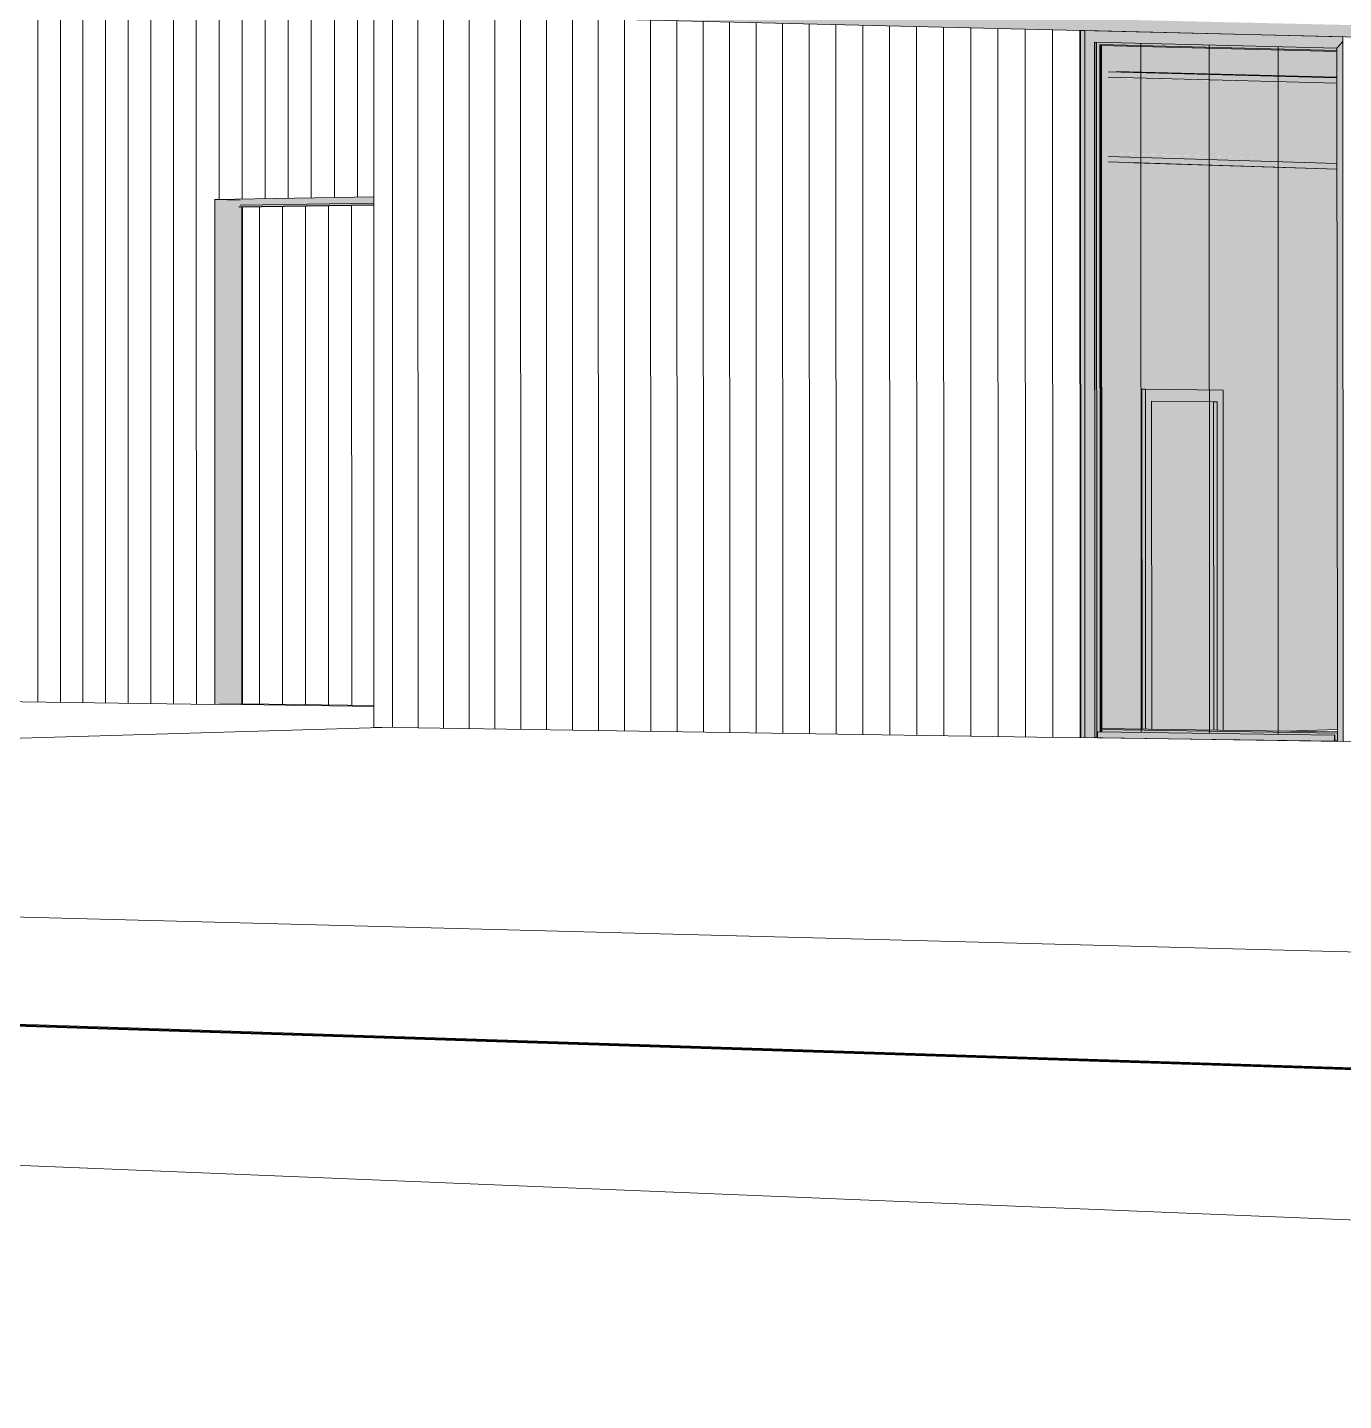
# Model space of a CAD drawing. Header units: inches. Extents: x 31156 to 31160, y -65 to 66.
# Drawn here: x 31158.6309 to 31158.7588, y -64.987 to -64.8536 of the extents above; entities that cross this region are included whole.
import ezdxf

# ---------------------------------------------------------------- set-up
doc = ezdxf.new("R2010")
doc.units = ezdxf.units.IN
doc.header["$MEASUREMENT"] = 0
doc.linetypes.add('Center 1_4_', pattern=[0.53125, 0.25, -0.09375, 0.09375, -0.09375])
doc.linetypes.add('Hidden', pattern=[0.28125, 0.1875, -0.09375])
for name, color, linetype, lineweight in [('A-CLNG', 13, 'Continuous', 13), ('A-DOOR', 31, 'Continuous', 13), ('A-DOOR-FRAM', 31, 'Continuous', 9), ('A-GLAZ-CURT', 52, 'Continuous', 9), ('A-GLAZ-CWMG', 51, 'Continuous', 9), ('A-PROP-SBCK', 71, 'Hidden', 50), ('A-ROOF', 132, 'Continuous', 13), ('A-WALL', 113, 'Continuous', 13), ('A-WALL-PATT', 111, 'Continuous', 13), ('C-BLDG-PADS', 91, 'Continuous', 9), ('C-TOPO', 7, 'Continuous', 9), ('EOP-PR', 4, 'Continuous', 9), ('I-WALL', 2, 'Continuous', 13), ('L-SITE-WALL', 31, 'Continuous', 13), ('PROP', 3, 'Center 1_4_', 9), ('S-BEAM', 12, 'Continuous', 9)]:
    doc.layers.add(name, color=color, linetype=linetype, lineweight=lineweight)

# ---------------------------------------------------------------- blocks, each defined once
blk = doc.blocks.new('FP_62-Looking South East')
at = {"layer": 'A-WALL-PATT', "lineweight": 9}
for p, q in [((-6208.30096, -64.91914), (-6208.30096, -64.87031)), ((-6208.29878, -64.91917), (-6208.29878, -64.87027)), ((-6208.29659, -64.9192), (-6208.29659, -64.87024)), ((-6208.2944, -64.91923), (-6208.2944, -64.8702)), ((-6208.2922, -64.91925), (-6208.2922, -64.87017)), ((-6208.28999, -64.91928), (-6208.28999, -64.87013)), ((-6208.28778, -64.91931), (-6208.28778, -64.87009)), ((-6208.28556, -64.91934), (-6208.28557, -64.87006)), ((-6208.28335, -64.87028), (-6208.28335, -64.87002)), ((-6208.28112, -64.87024), (-6208.28112, -64.86999)), ((-6208.27888, -64.87021), (-6208.27888, -64.86995)), ((-6208.27664, -64.87017), (-6208.27664, -64.86991)), ((-6208.2744, -64.87014), (-6208.2744, -64.86988)), ((-6208.27214, -64.8701), (-6208.27214, -64.86984)), ((-6208.26989, -64.87006), (-6208.26989, -64.86981))]:
    blk.add_line(p, q, dxfattribs=at)
blk = doc.blocks.new('FP_70-Looking South East')
at = {"layer": 'A-WALL-PATT', "lineweight": 9}
for p, q in [((-6208.19373, -64.9221), (-6208.19375, -64.85511)), ((-6208.18708, -64.9222), (-6208.18711, -64.85528)), ((-6208.18039, -64.9223), (-6208.18042, -64.85544))]:
    blk.add_line(p, q, dxfattribs=at)
blk = doc.blocks.new('FP_71-Looking South East')
at = {"layer": 'A-WALL-PATT', "lineweight": 9}
for p, q in [((-6208.26649, -64.92162), (-6208.2665, -64.85225)), ((-6208.26401, -64.92166), (-6208.26402, -64.85231)), ((-6208.26153, -64.92169), (-6208.26154, -64.85237)), ((-6208.25904, -64.92173), (-6208.25905, -64.85243)), ((-6208.25654, -64.92177), (-6208.25655, -64.85249)), ((-6208.25403, -64.9218), (-6208.25405, -64.85255)), ((-6208.25152, -64.92184), (-6208.25153, -64.85261)), ((-6208.249, -64.92188), (-6208.24901, -64.85267)), ((-6208.24647, -64.92192), (-6208.24649, -64.85273)), ((-6208.24394, -64.92195), (-6208.24395, -64.85279)), ((-6208.24139, -64.92199), (-6208.24141, -64.85285)), ((-6208.23884, -64.92203), (-6208.23886, -64.85291)), ((-6208.23628, -64.92207), (-6208.2363, -64.85297)), ((-6208.23372, -64.9221), (-6208.23373, -64.85303)), ((-6208.23114, -64.92214), (-6208.23116, -64.8531)), ((-6208.22856, -64.92218), (-6208.22858, -64.85316)), ((-6208.22597, -64.92222), (-6208.22599, -64.85322)), ((-6208.22337, -64.92226), (-6208.22339, -64.85328)), ((-6208.22077, -64.92229), (-6208.22079, -64.85334)), ((-6208.21815, -64.92233), (-6208.21818, -64.85341)), ((-6208.21553, -64.92237), (-6208.21556, -64.85347)), ((-6208.2129, -64.92241), (-6208.21293, -64.85353)), ((-6208.21027, -64.92245), (-6208.21029, -64.85359)), ((-6208.20762, -64.92249), (-6208.20765, -64.85366)), ((-6208.20497, -64.92253), (-6208.20499, -64.85372)), ((-6208.20231, -64.92257), (-6208.20233, -64.85379)), ((-6208.19964, -64.92261), (-6208.19967, -64.85385))]:
    blk.add_line(p, q, dxfattribs=at)
blk = doc.blocks.new('FP_72-Looking South East')
at = {"layer": 'A-DOOR', "lineweight": 9}
for p, q in [((-6208.27941, -64.91932), (-6208.27942, -64.87102)), ((-6208.27718, -64.91935), (-6208.27719, -64.87098)), ((-6208.27495, -64.91938), (-6208.27495, -64.87095)), ((-6208.27271, -64.91941), (-6208.27271, -64.87091)), ((-6208.27046, -64.91944), (-6208.27047, -64.87088))]:
    blk.add_line(p, q, dxfattribs=at)
blk = doc.blocks.new('FP_73-Looking South East')
at = {"layer": 'A-WALL-PATT', "lineweight": 9}
for p, q in [((-6208.27888, -64.86995), (-6208.27889, -64.80392)), ((-6208.27664, -64.86991), (-6208.27665, -64.80379)), ((-6208.2744, -64.86988), (-6208.2744, -64.80367)), ((-6208.27214, -64.86984), (-6208.27215, -64.80354)), ((-6208.26989, -64.86981), (-6208.26989, -64.80342)), ((-6208.30096, -64.87031), (-6208.30096, -64.80515)), ((-6208.29878, -64.87027), (-6208.29878, -64.80503)), ((-6208.29659, -64.87024), (-6208.29659, -64.8049)), ((-6208.2944, -64.8702), (-6208.2944, -64.80478)), ((-6208.2922, -64.87017), (-6208.2922, -64.80466)), ((-6208.28999, -64.87013), (-6208.29, -64.80454)), ((-6208.28778, -64.87009), (-6208.28779, -64.80441)), ((-6208.28557, -64.87006), (-6208.28557, -64.80429)), ((-6208.28335, -64.87002), (-6208.28335, -64.80417)), ((-6208.28112, -64.86999), (-6208.28112, -64.80404))]:
    blk.add_line(p, q, dxfattribs=at)

msp = doc.modelspace()

# ---------------------------------------------------------------- hatches: boundary and pattern name
at = {"layer": 'A-CLNG', "lineweight": 5}
msp.add_hatch(color=256, dxfattribs=at).paths.add_polyline_path([(31158.75817, -64.85841), (31158.75816, -64.8559), (31158.73671, -64.85537), (31158.73671, -64.85785), (31158.75816, -64.85841)], flags=0)
at = {"layer": 'A-DOOR', "lineweight": 5}
msp.add_hatch(color=256, dxfattribs=at).paths.add_polyline_path([(31158.74618, -64.92188), (31158.74616, -64.88996), (31158.74014, -64.8899), (31158.74015, -64.92179), (31158.74616, -64.92188)], flags=0)
at = {"layer": 'A-DOOR-FRAM', "lineweight": 5}
for points in [[(31158.73955, -64.92178), (31158.73954, -64.88873), (31158.7392, -64.88873), (31158.73922, -64.92178)], [(31158.74616, -64.88996), (31158.74459, -64.88994), (31158.74602, -64.88995)], [(31158.74651, -64.92188), (31158.7465, -64.88995), (31158.74616, -64.88996), (31158.74618, -64.92188)]]:
    msp.add_hatch(color=256, dxfattribs=at).paths.add_polyline_path(points, flags=0)
at = {"layer": 'A-DOOR-FRAM', "lineweight": 13}
msp.add_hatch(color=256, dxfattribs=at).paths.add_polyline_path([(31158.7471, -64.92189), (31158.74709, -64.88881), (31158.73954, -64.88873), (31158.73956, -64.92178), (31158.74015, -64.92179), (31158.74014, -64.8899), (31158.7465, -64.88995), (31158.74651, -64.92188), (31158.74709, -64.92189)], flags=0)
at = {"layer": 'A-GLAZ-CWMG', "lineweight": 5}
for points in [[(31158.73461, -64.92261), (31158.73458, -64.855), (31158.73364, -64.85387), (31158.73366, -64.92259)], [(31158.75816, -64.85558), (31158.75874, -64.85493), (31158.75874, -64.85447), (31158.73364, -64.85387), (31158.73458, -64.855), (31158.75584, -64.85552)], [(31158.73487, -64.92258), (31158.7349, -64.92204), (31158.73527, -64.92204), (31158.73525, -64.85531), (31158.73499, -64.85501), (31158.73461, -64.85503), (31158.73464, -64.92258), (31158.73487, -64.92258)], [(31158.75816, -64.85588), (31158.75813, -64.85558), (31158.735, -64.85502), (31158.73525, -64.85531), (31158.75816, -64.85588)], [(31158.73523, -64.92205), (31158.73521, -64.85533), (31158.73512, -64.85524), (31158.73515, -64.92205)], [(31158.75816, -64.8559), (31158.75816, -64.8558), (31158.73512, -64.85524), (31158.73521, -64.85533), (31158.75816, -64.8559)], [(31158.75877, -64.92296), (31158.75874, -64.85493), (31158.75816, -64.85558), (31158.7582, -64.92295), (31158.75874, -64.92296)], [(31158.75792, -64.92295), (31158.75792, -64.92237), (31158.73487, -64.92204), (31158.73487, -64.92261), (31158.75584, -64.92292)], [(31158.7582, -64.92215), (31158.7582, -64.92205), (31158.73523, -64.92172), (31158.73523, -64.92182), (31158.75816, -64.92215)], [(31158.7582, -64.92291), (31158.7582, -64.92207), (31158.73529, -64.92175), (31158.73529, -64.92205), (31158.75794, -64.9224), (31158.75794, -64.9229), (31158.75816, -64.92291)]]:
    msp.add_hatch(color=256, dxfattribs=at).paths.add_polyline_path(points, flags=0)
h = msp.add_hatch(color=256, dxfattribs=at)
h.paths.add_polyline_path([(31158.73529, -64.92205), (31158.73529, -64.92182), (31158.73523, -64.92182), (31158.73523, -64.92205), (31158.73529, -64.92205)], flags=0)
h.paths.add_polyline_path([(31158.73523, -64.92172), (31158.73531, -64.92172), (31158.73527, -64.85534), (31158.73521, -64.85533), (31158.73523, -64.92172)], flags=0)
at = {"layer": 'A-GLAZ-CWMG'}
msp.add_hatch(color=256, dxfattribs=at).paths.add_polyline_path([(31158.7582, -64.92293), (31158.7582, -64.92292), (31158.75817, -64.92293)], flags=0)
at = {"layer": 'A-ROOF', "lineweight": 5}
msp.add_hatch(color=256, dxfattribs=at).paths.add_polyline_path([(31158.95958, -64.85927), (31158.95958, -64.858), (31158.66455, -64.85113), (31158.66455, -64.85221), (31158.95698, -64.85921)], flags=0)
at = {"layer": 'I-WALL', "lineweight": 5}
for points in [[(31158.73482, -64.92258), (31158.73479, -64.85501), (31158.73461, -64.85503), (31158.73464, -64.92258)], [(31158.73482, -64.92259), (31158.73482, -64.92258), (31158.73464, -64.92259)]]:
    msp.add_hatch(color=256, dxfattribs=at).paths.add_polyline_path(points, flags=0)
at = {"layer": 'I-WALL'}
msp.add_hatch(color=256, dxfattribs=at).paths.add_polyline_path([(31158.75325, -64.92198), (31158.75822, -64.92181), (31158.75818, -64.86735), (31158.73592, -64.86664), (31158.73591, -64.86611), (31158.73709, -64.86614), (31158.73709, -64.86142), (31158.73716, -64.86142), (31158.73709, -64.8612), (31158.73709, -64.85846), (31158.73591, -64.8584), (31158.73591, -64.85788), (31158.73749, -64.85789), (31158.73682, -64.85785), (31158.73682, -64.85704), (31158.73671, -64.85704), (31158.73671, -64.85537), (31158.73528, -64.85535), (31158.73531, -64.92172), (31158.73922, -64.92175), (31158.7392, -64.88873), (31158.74015, -64.88873), (31158.74709, -64.88881), (31158.7471, -64.92189)], flags=0)
at = {"layer": 'L-SITE-WALL', "lineweight": 5}
for points in [[(31158.73336, -64.9226), (31158.73366, -64.92259), (31158.73364, -64.85387), (31158.73323, -64.85385), (31158.73326, -64.9226)], [(31158.6517, -64.87037), (31158.66456, -64.87016), (31158.66456, -64.87004), (31158.64909, -64.87029)], [(31158.64909, -64.91937), (31158.6517, -64.9193), (31158.6517, -64.87103), (31158.65142, -64.871), (31158.65153, -64.87085), (31158.6517, -64.87085), (31158.6517, -64.87037), (31158.64909, -64.87029), (31158.64909, -64.90969)]]:
    msp.add_hatch(color=256, dxfattribs=at).paths.add_polyline_path(points, flags=0)
at = {"layer": 'S-BEAM', "lineweight": 5}
for points in [[(31158.75816, -64.859), (31158.75816, -64.85846), (31158.73591, -64.85788), (31158.73591, -64.8584), (31158.75816, -64.859)], [(31158.75817, -64.85937), (31158.75816, -64.85902), (31158.73697, -64.85848), (31158.73704, -64.85858), (31158.73708, -64.85874), (31158.73709, -64.85881), (31158.75816, -64.85937)], [(31158.73763, -64.85792), (31158.73766, -64.85788), (31158.73716, -64.8579), (31158.73716, -64.85791), (31158.7376, -64.85792)], [(31158.73918, -64.85796), (31158.73766, -64.85788), (31158.73763, -64.85792), (31158.73834, -64.85794)], [(31158.75788, -64.85845), (31158.75791, -64.85841), (31158.75705, -64.85842), (31158.75705, -64.85843), (31158.75784, -64.85845)], [(31158.75784, -64.85844), (31158.75784, -64.85843), (31158.75765, -64.85843)], [(31158.75817, -64.85846), (31158.75816, -64.85843), (31158.75791, -64.85841), (31158.75788, -64.85845), (31158.75816, -64.85846)], [(31158.75817, -64.86646), (31158.75816, -64.85937), (31158.73709, -64.85881), (31158.73709, -64.86581), (31158.75816, -64.86646)], [(31158.75817, -64.86733), (31158.75816, -64.8668), (31158.73591, -64.86611), (31158.73592, -64.86664), (31158.75816, -64.86733)], [(31158.75817, -64.8668), (31158.75816, -64.86646), (31158.73709, -64.86583), (31158.73706, -64.866), (31158.73699, -64.86611), (31158.73695, -64.86614), (31158.75816, -64.8668)], [(31158.65142, -64.871), (31158.66456, -64.8708), (31158.66456, -64.87065), (31158.65153, -64.87085)], [(31158.6517, -64.87085), (31158.66456, -64.87065), (31158.66456, -64.87016), (31158.6517, -64.87037)], [(31158.65172, -64.89026), (31158.65179, -64.89023), (31158.65179, -64.89022), (31158.65172, -64.89025)], [(31158.65172, -64.89077), (31158.65179, -64.89077), (31158.65179, -64.89026), (31158.65172, -64.89026)], [(31158.65172, -64.89088), (31158.65179, -64.89088), (31158.65179, -64.89077), (31158.65172, -64.89077)], [(31158.65179, -64.90069), (31158.65179, -64.90065), (31158.65172, -64.90068), (31158.65172, -64.90069), (31158.65179, -64.90069)], [(31158.65179, -64.9012), (31158.65179, -64.90069), (31158.65172, -64.90069), (31158.65172, -64.9012), (31158.65179, -64.9012)], [(31158.65179, -64.9013), (31158.65179, -64.9012), (31158.65172, -64.9012), (31158.65172, -64.9013), (31158.65179, -64.9013)]]:
    msp.add_hatch(color=256, dxfattribs=at).paths.add_polyline_path(points, flags=0)

# ---------------------------------------------------------------- linework, layer by layer
at = {"layer": 'A-CLNG'}
msp.add_line((31158.75817, -64.85841), (31158.73671, -64.85785), dxfattribs=at)
at = {"layer": 'A-DOOR'}
for p, q in [((31158.65177, -64.9193), (31158.65177, -64.87104)), ((31158.66456, -64.91947), (31158.65177, -64.9193))]:
    msp.add_line(p, q, dxfattribs=at)
at = {"layer": 'A-DOOR', "lineweight": 9}
msp.add_line((31158.74618, -64.92188), (31158.74616, -64.88996), dxfattribs=at)
at = {"layer": 'A-DOOR-FRAM'}
for p, q in [((31158.73922, -64.92178), (31158.7392, -64.88873)), ((31158.73922, -64.92178), (31158.7392, -64.88873)), ((31158.7392, -64.88873), (31158.73954, -64.88873)), ((31158.74709, -64.88881), (31158.73954, -64.88873)), ((31158.73954, -64.88873), (31158.73955, -64.92179)), ((31158.7471, -64.92189), (31158.74709, -64.88881)), ((31158.74015, -64.92179), (31158.74014, -64.8899)), ((31158.74014, -64.8899), (31158.7465, -64.88995)), ((31158.74616, -64.88996), (31158.7465, -64.88995)), ((31158.74618, -64.92188), (31158.74616, -64.88996)), ((31158.7465, -64.88995), (31158.74651, -64.92189))]:
    msp.add_line(p, q, dxfattribs=at)
at = {"layer": 'A-GLAZ-CWMG'}
for p, q in [((31158.73364, -64.85387), (31158.73366, -64.92259)), ((31158.75874, -64.85447), (31158.73364, -64.85387)), ((31158.73461, -64.855), (31158.73458, -64.855)), ((31158.73458, -64.855), (31158.73461, -64.92261)), ((31158.73458, -64.855), (31158.73461, -64.855)), ((31158.75816, -64.85558), (31158.73458, -64.855)), ((31158.73461, -64.855), (31158.73464, -64.92261)), ((31158.73512, -64.85524), (31158.73515, -64.92205)), ((31158.75816, -64.8558), (31158.73512, -64.85524)), ((31158.73528, -64.85534), (31158.73521, -64.85533)), ((31158.73521, -64.85533), (31158.73523, -64.92205)), ((31158.73521, -64.85533), (31158.73528, -64.85534)), ((31158.75816, -64.8559), (31158.73521, -64.85533)), ((31158.73528, -64.85534), (31158.73531, -64.92172)), ((31158.75874, -64.85493), (31158.75816, -64.85558)), ((31158.75816, -64.85558), (31158.75874, -64.85493)), ((31158.7582, -64.92295), (31158.75816, -64.85558)), ((31158.73461, -64.92261), (31158.73366, -64.92259)), ((31158.73464, -64.92261), (31158.73461, -64.92261)), ((31158.73487, -64.92259), (31158.73482, -64.92259)), ((31158.73487, -64.92261), (31158.73487, -64.92204)), ((31158.73487, -64.92204), (31158.7349, -64.92204)), ((31158.73487, -64.92204), (31158.75792, -64.92237)), ((31158.73487, -64.92261), (31158.75792, -64.92295)), ((31158.73523, -64.92182), (31158.73523, -64.92172)), ((31158.73523, -64.92172), (31158.73531, -64.92172)), ((31158.73523, -64.92172), (31158.7582, -64.92205)), ((31158.73523, -64.92182), (31158.7582, -64.92215)), ((31158.73529, -64.92205), (31158.73529, -64.92182)), ((31158.75795, -64.92237), (31158.75792, -64.92237)), ((31158.75792, -64.92237), (31158.75792, -64.92295)), ((31158.75794, -64.92292), (31158.75794, -64.9224)), ((31158.75794, -64.9224), (31158.75795, -64.9224)), ((31158.75795, -64.9224), (31158.75795, -64.92237)), ((31158.75792, -64.92295), (31158.7582, -64.92294)), ((31158.75794, -64.9229), (31158.7582, -64.92291)), ((31158.7582, -64.92292), (31158.75796, -64.92292)), ((31158.75877, -64.92296), (31158.7582, -64.92295))]:
    msp.add_line(p, q, dxfattribs=at)
at = {"layer": 'A-PROP-SBCK', "linetype": 'Continuous'}
msp.add_line((31159.00118, -64.96272), (31158.07404, -64.9324), dxfattribs=at)
at = {"layer": 'A-ROOF'}
msp.add_line((31158.95958, -64.85927), (31158.73323, -64.85385), dxfattribs=at)
at = {"layer": 'A-WALL'}
for p, q in [((31158.73487, -64.92257), (31158.73464, -64.92257)), ((31158.73465, -64.92258), (31158.73487, -64.92258)), ((31158.7582, -64.92291), (31158.75794, -64.92291)), ((31158.75796, -64.92292), (31158.7582, -64.92293))]:
    msp.add_line(p, q, dxfattribs=at)
at = {"layer": 'C-BLDG-PADS'}
for p, q in [((31158.6518, -64.9111), (31158.65172, -64.9111)), ((31158.64955, -64.91936), (31158.66456, -64.91956)), ((31158.73326, -64.9226), (31158.75877, -64.92298))]:
    msp.add_line(p, q, dxfattribs=at)
at = {"layer": 'C-TOPO'}
for p, q in [((31158.65181, -64.90388), (31158.65174, -64.90388)), ((31158.65172, -64.9111), (31158.6518, -64.9111)), ((31158.6518, -64.9111), (31158.65172, -64.9111)), ((31158.66456, -64.91956), (31158.64955, -64.91936)), ((31158.64955, -64.91936), (31158.66456, -64.91956)), ((31158.75877, -64.92298), (31158.73326, -64.9226)), ((31158.73326, -64.9226), (31158.75877, -64.92298))]:
    msp.add_line(p, q, dxfattribs=at)
at = {"layer": 'EOP-PR'}
for p, q in [((31158.66533, -64.92161), (31158.56057, -64.92468)), ((31158.25121, -64.9381), (31159.18951, -64.9687)), ((31158.62343, -64.93985), (31158.78183, -64.94401))]:
    msp.add_line(p, q, dxfattribs=at)
at = {"layer": 'I-WALL'}
for p, q in [((31158.73479, -64.85501), (31158.73482, -64.92258)), ((31158.74616, -64.88996), (31158.74618, -64.92188)), ((31158.73482, -64.92259), (31158.73464, -64.92259)), ((31158.73482, -64.92259), (31158.73487, -64.92259)), ((31158.75325, -64.92198), (31158.75822, -64.92181))]:
    msp.add_line(p, q, dxfattribs=at)
at = {"layer": 'L-SITE-WALL'}
for p, q in [((31158.73323, -64.85385), (31158.66455, -64.85221)), ((31158.66455, -64.85221), (31158.66455, -64.92159)), ((31158.73326, -64.92261), (31158.73323, -64.85385)), ((31158.73364, -64.85387), (31158.73323, -64.85385)), ((31158.75874, -64.85446), (31158.75877, -64.92298)), ((31158.64909, -64.87029), (31158.66456, -64.87004)), ((31158.64909, -64.91937), (31158.64909, -64.87029)), ((31158.65153, -64.87036), (31158.64909, -64.87029)), ((31158.6517, -64.87104), (31158.6517, -64.9193)), ((31158.62305, -64.91902), (31158.64909, -64.91937)), ((31158.64955, -64.91936), (31158.64909, -64.91937)), ((31158.6517, -64.9193), (31158.64955, -64.91936)), ((31158.66455, -64.92159), (31158.73326, -64.92261)), ((31158.73366, -64.92259), (31158.73326, -64.92261)), ((31158.75877, -64.92298), (31158.9344, -64.92557))]:
    msp.add_line(p, q, dxfattribs=at)
at = {"layer": 'PROP', "linetype": 'Continuous'}
msp.add_line((31159.18794, -64.98703), (31158.07481, -64.94142), dxfattribs=at)
at = {"layer": 'S-BEAM'}
for p, q in [((31158.75816, -64.85846), (31158.73591, -64.85788)), ((31158.75816, -64.859), (31158.73591, -64.8584)), ((31158.73759, -64.85791), (31158.73716, -64.8579)), ((31158.73763, -64.85792), (31158.73767, -64.85787)), ((31158.75699, -64.85838), (31158.75699, -64.85842)), ((31158.75784, -64.85844), (31158.75705, -64.85842)), ((31158.75788, -64.85845), (31158.75792, -64.8584)), ((31158.73591, -64.86611), (31158.75817, -64.8668)), ((31158.75817, -64.86733), (31158.73592, -64.86664)), ((31158.75817, -64.86735), (31158.73842, -64.86673)), ((31158.65153, -64.87085), (31158.66456, -64.87065)), ((31158.65142, -64.871), (31158.66456, -64.8708)), ((31158.65144, -64.87103), (31158.66456, -64.87083)), ((31158.65172, -64.89022), (31158.65179, -64.89022)), ((31158.65172, -64.89077), (31158.65179, -64.89077)), ((31158.65179, -64.89088), (31158.65172, -64.89088)), ((31158.65179, -64.89089), (31158.65172, -64.89089)), ((31158.65172, -64.90064), (31158.65179, -64.90064)), ((31158.65172, -64.9012), (31158.65179, -64.9012)), ((31158.65179, -64.9013), (31158.65172, -64.9013))]:
    msp.add_line(p, q, dxfattribs=at)
msp.add_polyline3d([(31158.75705, -64.85842, 0), (31158.75704, -64.85841, 0), (31158.75703, -64.8584, 0), (31158.75702, -64.85839, 0)], dxfattribs=at)

# ---------------------------------------------------------------- block references
at = {"layer": 'A-DOOR', "lineweight": 9}
msp.add_blockref('FP_72-Looking South East', (37366.93285, 0), dxfattribs=at)
at = {"layer": 'A-GLAZ-CURT'}
msp.add_blockref('FP_70-Looking South East', (37366.93285, 0), dxfattribs=at)
at = {"layer": 'L-SITE-WALL', "lineweight": 9}
for name in ['FP_73-Looking South East', 'FP_71-Looking South East', 'FP_62-Looking South East']:
    msp.add_blockref(name, (37366.93285, 0), dxfattribs=at)

doc.saveas('drawing.dxf')
